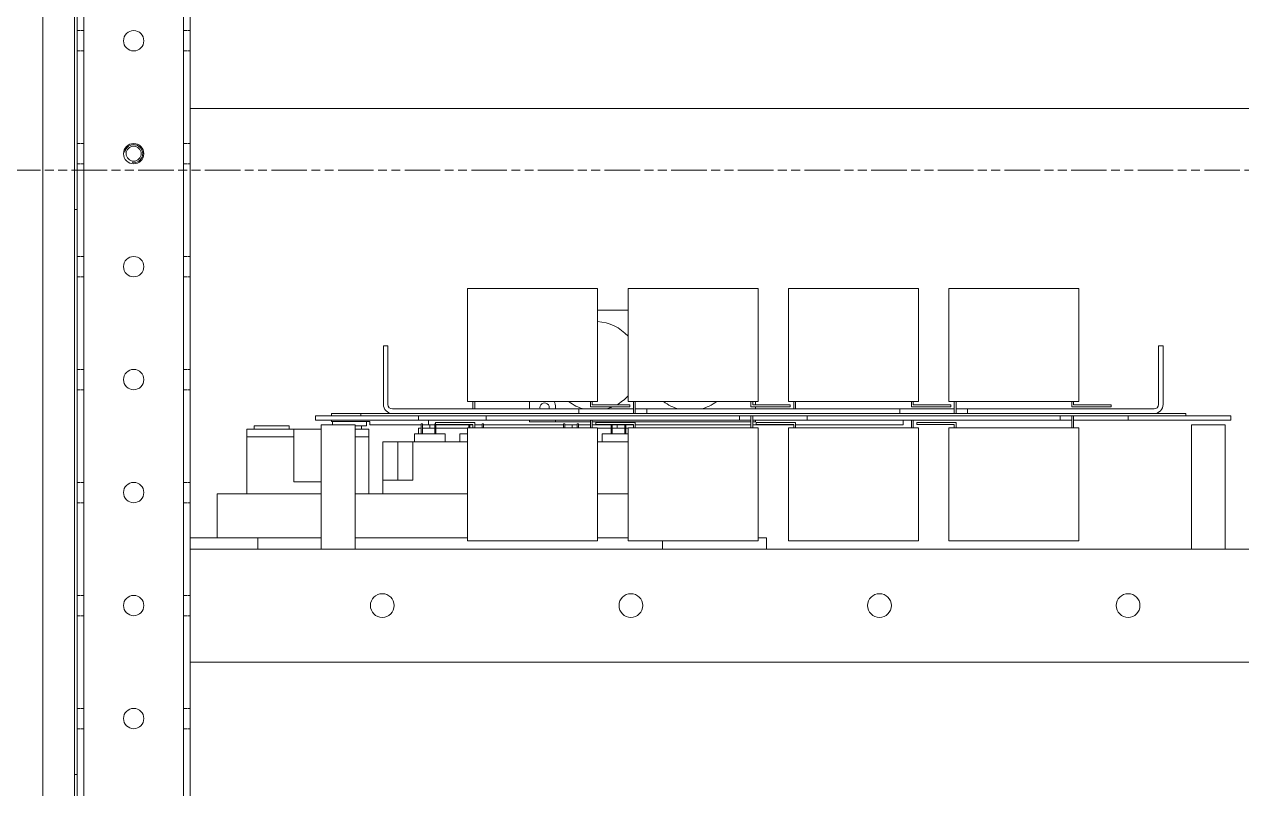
# Model space of a CAD drawing. Header units: millimetres. Extents: x 0 to 5940, y 0 to 4200.
# Drawn here: x 1850 to 2389, y 1165 to 1503 of the extents above; entities that cross this region are included whole.
import ezdxf

# ---------------------------------------------------------------- set-up
doc = ezdxf.new("R2010")
doc.units = ezdxf.units.MM
doc.header["$LTSCALE"] = 10
for name, pattern in [('CHAIN', [0.3543, 0.2362, -0.0295, 0.0591, -0.0295]), ('DASHED', [0.2067, 0.1654, -0.0413]), ('DOUBLE_DASH_CHAIN', [1.2403, 0.6614, -0.0827, 0.1654, -0.0827, 0.1654, -0.0827])]:
    doc.linetypes.add(name, pattern=pattern)
for name, color, linetype, lineweight, true_color in [('가려진 것(ISO)', 2, 'DASHED', 5, 0xffff00), ('가시적인 것(ISO)', 3, 'Continuous', 5, 0x00ff00), ('가시적인 좁은 것(ISO)', 3, 'Continuous', 5, 0x00ff00)]:
    doc.layers.add(name, color=color, linetype=linetype, lineweight=lineweight, true_color=true_color)
doc.layers.add('단면선(ISO)', color=7, linetype='CHAIN', lineweight=5)

# ---------------------------------------------------------------- blocks, each defined once
blk = doc.blocks.new('2dTransSection1')
at = {"layer": '단면선(ISO)', "linetype": 'DOUBLE_DASH_CHAIN', "ltscale": 0.237738}
blk.add_line((163.496, 143.84), (274.82, 143.84), dxfattribs=at)

msp = doc.modelspace()

# ---------------------------------------------------------------- linework, layer by layer
at = {"layer": '가려진 것(ISO)', "ltscale": 0.725689}
for p, q in [((1876.362, 1500.188), (1873.362, 1500.188)), ((1923.362, 1500.188), (1920.362, 1500.188)), ((1876.362, 1491.188), (1873.362, 1491.188)), ((1923.362, 1491.188), (1920.362, 1491.188)), ((1876.362, 1450.188), (1873.362, 1450.188)), ((1923.362, 1450.188), (1920.362, 1450.188)), ((1876.362, 1441.188), (1873.362, 1441.188)), ((1923.362, 1441.188), (1920.362, 1441.188)), ((1876.362, 1400.188), (1873.362, 1400.188)), ((1923.362, 1400.188), (1920.362, 1400.188)), ((1876.362, 1391.188), (1873.362, 1391.188)), ((1923.362, 1391.188), (1920.362, 1391.188)), ((1876.362, 1350.188), (1873.362, 1350.188)), ((1923.362, 1350.188), (1920.362, 1350.188)), ((1876.362, 1341.188), (1873.362, 1341.188)), ((1923.362, 1341.188), (1920.362, 1341.188)), ((1876.362, 1300.188), (1873.362, 1300.188)), ((1923.362, 1300.188), (1920.362, 1300.188)), ((1876.362, 1291.188), (1873.362, 1291.188)), ((1923.362, 1291.188), (1920.362, 1291.188)), ((1876.362, 1250.188), (1873.362, 1250.188)), ((1923.362, 1250.188), (1920.362, 1250.188)), ((1876.362, 1241.188), (1873.362, 1241.188)), ((1923.362, 1241.188), (1920.362, 1241.188)), ((1876.362, 1200.188), (1873.362, 1200.188)), ((1923.362, 1200.188), (1920.362, 1200.188)), ((1876.362, 1191.188), (1873.362, 1191.188)), ((1923.362, 1191.188), (1920.362, 1191.188))]:
    msp.add_line(p, q, dxfattribs=at)
at = {"layer": '가시적인 것(ISO)'}
for p, q in [((1858.212, 935.538), (1858.212, 2301.838)), ((1872.212, 949.538), (1872.212, 2287.838)), ((1920.362, 949.538), (1920.362, 2287.838)), ((1923.362, 2287.838), (1923.362, 949.538)), ((1873.362, 949.538), (1873.362, 2220.688)), ((1876.362, 949.538), (1876.362, 2220.688)), ((2423.362, 1465.688), (1923.362, 1465.688)), ((1873.362, 1420.95), (1872.212, 1420.95)), ((1873.362, 1170.95), (1873.362, 1420.95)), ((2046.112, 1385.988), (2103.612, 1385.988)), ((2046.112, 1335.988), (2046.112, 1385.988)), ((2103.612, 1335.988), (2103.612, 1385.988)), ((2117.112, 1385.988), (2174.612, 1385.988)), ((2117.112, 1335.988), (2117.112, 1385.988)), ((2174.612, 1335.988), (2174.612, 1385.988)), ((2188.112, 1385.988), (2245.612, 1385.988)), ((2188.112, 1335.988), (2188.112, 1385.988)), ((2245.612, 1335.988), (2245.612, 1385.988)), ((2259.112, 1385.988), (2316.612, 1385.988)), ((2259.112, 1335.988), (2259.112, 1385.988)), ((2316.612, 1335.988), (2316.612, 1385.988)), ((2117.112, 1376.474), (2103.612, 1376.474)), ((2008.862, 1355.688), (2008.862, 1360.688)), ((2010.862, 1360.688), (2008.862, 1360.688)), ((2010.862, 1360.688), (2010.862, 1355.688)), ((2353.862, 1360.688), (2351.862, 1360.688)), ((2351.862, 1355.688), (2351.862, 1360.688)), ((2353.862, 1360.688), (2353.862, 1355.688)), ((2008.862, 1355.688), (2008.862, 1334.688)), ((2010.862, 1355.688), (2010.862, 1334.688)), ((2351.862, 1355.688), (2351.862, 1334.688)), ((2353.862, 1334.688), (2353.862, 1355.688)), ((2046.112, 1335.988), (2103.612, 1335.988)), ((2048.462, 1335.988), (2048.462, 1332.688)), ((2049.262, 1332.688), (2049.262, 1335.988)), ((2073.553, 1332.688), (2073.553, 1335.988)), ((2100.462, 1335.988), (2100.462, 1333.688)), ((2101.262, 1334.488), (2101.262, 1335.988)), ((2117.112, 1335.988), (2174.612, 1335.988)), ((2119.462, 1335.988), (2119.462, 1330.688)), ((2120.262, 1330.688), (2120.262, 1335.988)), ((2171.462, 1335.988), (2171.462, 1333.688)), ((2172.262, 1334.488), (2172.262, 1335.988)), ((2173.553, 1334.488), (2173.553, 1335.988)), ((2188.112, 1335.988), (2245.612, 1335.988)), ((2190.462, 1335.988), (2190.462, 1332.688)), ((2191.262, 1332.688), (2191.262, 1335.988)), ((2242.462, 1335.988), (2242.462, 1333.688)), ((2243.262, 1334.488), (2243.262, 1335.988)), ((2259.112, 1335.988), (2316.612, 1335.988)), ((2261.462, 1335.988), (2261.462, 1330.688)), ((2262.262, 1330.688), (2262.262, 1335.988)), ((2313.462, 1335.988), (2313.462, 1333.688)), ((2314.262, 1334.488), (2314.262, 1335.988)), ((1998.862, 1330.688), (1985.862, 1330.688)), ((1985.862, 1329.688), (1985.862, 1330.688)), ((1998.862, 1330.688), (1998.862, 1329.688)), ((1998.862, 1330.688), (2363.862, 1330.688)), ((2095.362, 1332.688), (2012.862, 1332.688)), ((2085.053, 1333.474), (2085.053, 1332.688)), ((2095.362, 1332.688), (2098.362, 1332.688)), ((2095.362, 1330.688), (2095.362, 1332.688)), ((2098.362, 1332.688), (2119.462, 1332.688)), ((2100.462, 1333.688), (2117.862, 1333.688)), ((2117.862, 1334.488), (2101.262, 1334.488)), ((2117.862, 1333.688), (2117.862, 1334.488)), ((2120.262, 1332.688), (2122.362, 1332.688)), ((2122.362, 1332.688), (2125.362, 1332.688)), ((2237.362, 1332.688), (2125.362, 1332.688)), ((2125.362, 1332.688), (2125.362, 1330.688)), ((2171.462, 1333.688), (2188.862, 1333.688)), ((2188.862, 1334.488), (2172.262, 1334.488)), ((2173.553, 1332.688), (2173.553, 1333.688)), ((2188.862, 1333.688), (2188.862, 1334.488)), ((2237.362, 1332.688), (2240.362, 1332.688)), ((2237.362, 1330.688), (2237.362, 1332.688)), ((2240.362, 1332.688), (2261.462, 1332.688)), ((2242.462, 1333.688), (2259.862, 1333.688)), ((2259.862, 1334.488), (2243.262, 1334.488)), ((2259.862, 1333.688), (2259.862, 1334.488)), ((2262.262, 1332.688), (2264.362, 1332.688)), ((2264.362, 1332.688), (2267.362, 1332.688)), ((2267.362, 1332.688), (2267.362, 1330.688)), ((2349.862, 1332.688), (2267.362, 1332.688)), ((2313.462, 1333.688), (2330.862, 1333.688)), ((2330.862, 1334.488), (2314.262, 1334.488)), ((2330.862, 1333.688), (2330.862, 1334.488)), ((2363.862, 1330.688), (2363.862, 1329.688)), ((1951.612, 1325.188), (1951.612, 1323.688)), ((1951.612, 1325.188), (1967.112, 1325.188)), ((1967.112, 1325.188), (1967.112, 1323.688)), ((1978.862, 1329.688), (1983.862, 1329.688)), ((1978.862, 1329.688), (1978.862, 1327.688)), ((1983.862, 1327.688), (1978.862, 1327.688)), ((1996.362, 1325.688), (1981.362, 1325.688)), ((1981.362, 1270.688), (1981.362, 1325.688)), ((1998.862, 1329.688), (1983.862, 1329.688)), ((2024.362, 1327.688), (1983.862, 1327.688)), ((1985.862, 1327.188), (1985.862, 1327.688)), ((1985.862, 1327.188), (2002.862, 1327.188)), ((1986.362, 1325.688), (1986.362, 1327.188)), ((1996.362, 1270.688), (1996.362, 1325.688)), ((1996.362, 1325.188), (1999.112, 1325.188)), ((2363.862, 1329.688), (1998.862, 1329.688)), ((1999.112, 1325.188), (1999.112, 1323.688)), ((1999.112, 1325.188), (2001.362, 1325.188)), ((2001.362, 1325.188), (2001.362, 1327.188)), ((2002.862, 1327.188), (2002.862, 1325.688)), ((2025.612, 1325.688), (2002.862, 1325.688)), ((2024.362, 1327.688), (2024.362, 1329.688)), ((2027.362, 1327.688), (2024.362, 1327.688)), ((2026.112, 1326.088), (2025.612, 1326.088)), ((2025.612, 1325.088), (2025.612, 1326.088)), ((2025.612, 1321.688), (2025.612, 1325.088)), ((2026.112, 1326.088), (2026.112, 1325.088)), ((2028.862, 1325.688), (2026.112, 1325.688)), ((2026.112, 1321.688), (2026.112, 1325.088)), ((2051.362, 1327.688), (2027.362, 1327.688)), ((2028.862, 1325.688), (2028.862, 1327.688)), ((2031.612, 1325.688), (2028.862, 1325.688)), ((2029.362, 1324.188), (2029.362, 1325.688)), ((2031.862, 1326.088), (2031.612, 1326.088)), ((2031.612, 1325.088), (2031.612, 1326.088)), ((2031.612, 1321.688), (2031.612, 1325.088)), ((2049.262, 1326.688), (2031.862, 1326.688)), ((2031.862, 1326.688), (2031.862, 1325.888)), ((2031.862, 1325.888), (2048.462, 1325.888)), ((2032.112, 1325.888), (2032.112, 1325.088)), ((2046.612, 1325.688), (2032.112, 1325.688)), ((2032.112, 1321.688), (2032.112, 1325.088)), ((2046.612, 1325.088), (2046.612, 1325.888)), ((2046.612, 1324.388), (2046.612, 1325.088)), ((2047.112, 1325.888), (2047.112, 1325.088)), ((2048.462, 1325.688), (2047.112, 1325.688)), ((2047.112, 1324.388), (2047.112, 1325.088)), ((2048.462, 1325.888), (2048.462, 1324.388)), ((2049.262, 1324.388), (2049.262, 1326.688)), ((2052.612, 1325.688), (2049.262, 1325.688)), ((2049.362, 1324.388), (2049.362, 1325.688)), ((2054.362, 1327.688), (2051.362, 1327.688)), ((2053.112, 1326.088), (2052.612, 1326.088)), ((2052.612, 1325.088), (2052.612, 1326.088)), ((2052.612, 1324.388), (2052.612, 1325.088)), ((2053.112, 1326.088), (2053.112, 1325.088)), ((2088.612, 1325.688), (2053.112, 1325.688)), ((2053.112, 1324.388), (2053.112, 1325.088)), ((2054.362, 1329.688), (2054.362, 1327.688)), ((2166.362, 1327.688), (2054.362, 1327.688)), ((2073.553, 1326.974), (2073.553, 1327.688)), ((2085.053, 1326.974), (2073.553, 1326.974)), ((2085.053, 1327.688), (2085.053, 1326.974)), ((2085.053, 1326.974), (2100.462, 1326.974)), ((2089.112, 1326.088), (2088.612, 1326.088)), ((2088.612, 1325.088), (2088.612, 1326.088)), ((2088.612, 1324.388), (2088.612, 1325.088)), ((2089.112, 1326.088), (2089.112, 1325.088)), ((2094.612, 1325.688), (2089.112, 1325.688)), ((2089.112, 1324.388), (2089.112, 1325.088)), ((2092.362, 1324.388), (2092.362, 1325.688)), ((2095.112, 1326.088), (2094.612, 1326.088)), ((2094.612, 1325.088), (2094.612, 1326.088)), ((2094.612, 1324.388), (2094.612, 1325.088)), ((2095.112, 1326.088), (2095.112, 1325.088)), ((2100.462, 1325.688), (2095.112, 1325.688)), ((2095.112, 1324.388), (2095.112, 1325.088)), ((2100.462, 1327.688), (2100.462, 1324.388)), ((2101.262, 1324.388), (2101.262, 1327.688)), ((2101.262, 1326.974), (2171.462, 1326.974)), ((2109.612, 1325.688), (2101.262, 1325.688)), ((2120.262, 1326.688), (2102.862, 1326.688)), ((2102.862, 1326.688), (2102.862, 1325.888)), ((2102.862, 1325.888), (2119.462, 1325.888)), ((2109.612, 1325.088), (2109.612, 1325.888)), ((2109.612, 1321.688), (2109.612, 1325.088)), ((2110.112, 1325.888), (2110.112, 1325.088)), ((2115.612, 1325.688), (2110.112, 1325.688)), ((2110.112, 1321.688), (2110.112, 1325.088)), ((2112.362, 1324.188), (2112.362, 1325.688)), ((2115.612, 1325.088), (2115.612, 1325.888)), ((2115.612, 1321.688), (2115.612, 1325.088)), ((2116.112, 1325.888), (2116.112, 1325.088)), ((2119.462, 1325.688), (2116.112, 1325.688)), ((2116.112, 1321.688), (2116.112, 1325.088)), ((2119.462, 1325.888), (2119.462, 1324.388)), ((2120.262, 1324.388), (2120.262, 1326.688)), ((2171.462, 1325.688), (2120.262, 1325.688)), ((2166.362, 1327.688), (2166.362, 1329.688)), ((2169.362, 1327.688), (2166.362, 1327.688)), ((2171.462, 1327.688), (2169.362, 1327.688)), ((2171.462, 1329.688), (2171.462, 1324.388)), ((2172.262, 1324.388), (2172.262, 1329.688)), ((2193.362, 1327.688), (2172.262, 1327.688)), ((2172.262, 1326.974), (2173.553, 1326.974)), ((2190.462, 1325.688), (2172.262, 1325.688)), ((2173.553, 1326.974), (2173.553, 1327.688)), ((2191.262, 1326.688), (2173.862, 1326.688)), ((2173.862, 1326.688), (2173.862, 1325.888)), ((2173.862, 1325.888), (2190.462, 1325.888)), ((2190.462, 1325.888), (2190.462, 1324.388)), ((2191.262, 1324.388), (2191.262, 1326.688)), ((2238.862, 1325.688), (2191.262, 1325.688)), ((2196.362, 1327.688), (2193.362, 1327.688)), ((2196.362, 1329.688), (2196.362, 1327.688)), ((2308.362, 1327.688), (2196.362, 1327.688)), ((2238.862, 1325.688), (2238.862, 1327.688)), ((2242.462, 1327.688), (2242.462, 1324.388)), ((2243.262, 1324.388), (2243.262, 1327.688)), ((2262.262, 1326.688), (2244.862, 1326.688)), ((2244.862, 1326.688), (2244.862, 1325.888)), ((2244.862, 1325.888), (2261.462, 1325.888)), ((2261.462, 1325.888), (2261.462, 1324.388)), ((2262.262, 1324.388), (2262.262, 1326.688)), ((2308.362, 1327.688), (2308.362, 1329.688)), ((2311.362, 1327.688), (2308.362, 1327.688)), ((2313.462, 1327.688), (2311.362, 1327.688)), ((2313.462, 1329.688), (2313.462, 1324.388)), ((2314.262, 1324.388), (2314.262, 1329.688)), ((2335.362, 1327.688), (2314.262, 1327.688)), ((2338.362, 1327.688), (2335.362, 1327.688)), ((2338.362, 1329.688), (2338.362, 1327.688)), ((2378.862, 1327.688), (2338.362, 1327.688)), ((2378.862, 1329.688), (2363.862, 1329.688)), ((2381.362, 1325.688), (2366.362, 1325.688)), ((2366.362, 1325.688), (2366.362, 1270.688)), ((2378.862, 1329.688), (2383.862, 1329.688)), ((2383.862, 1327.688), (2378.862, 1327.688)), ((2381.362, 1325.688), (2381.362, 1270.688)), ((2383.862, 1327.688), (2383.862, 1329.688)), ((1969.212, 1323.688), (1948.362, 1323.688)), ((1948.362, 1320.388), (1948.362, 1323.688)), ((1969.212, 1320.388), (1948.362, 1320.388)), ((1948.362, 1295.188), (1948.362, 1320.388)), ((1981.362, 1323.688), (1969.212, 1323.688)), ((1969.212, 1323.688), (1969.212, 1320.388)), ((1969.212, 1300.388), (1969.212, 1320.388)), ((2002.362, 1323.688), (1996.362, 1323.688)), ((2002.362, 1320.388), (1996.362, 1320.388)), ((2002.362, 1323.688), (2002.362, 1320.388)), ((2002.362, 1295.188), (2002.362, 1320.388)), ((2024.112, 1321.688), (2022.612, 1321.688)), ((2022.612, 1318.188), (2022.612, 1321.688)), ((2024.112, 1321.688), (2034.612, 1321.688)), ((2025.362, 1324.188), (2024.362, 1324.188)), ((2024.362, 1321.688), (2024.362, 1324.188)), ((2025.362, 1324.188), (2025.612, 1324.188)), ((2026.112, 1324.188), (2031.612, 1324.188)), ((2032.112, 1324.188), (2046.112, 1324.188)), ((2036.112, 1321.688), (2034.612, 1321.688)), ((2036.112, 1318.188), (2036.112, 1321.688)), ((2044.112, 1321.688), (2042.612, 1321.688)), ((2042.612, 1318.188), (2042.612, 1321.688)), ((2044.112, 1321.688), (2046.112, 1321.688)), ((2046.112, 1324.388), (2046.112, 1274.388)), ((2103.612, 1324.388), (2046.112, 1324.388)), ((2103.612, 1324.388), (2103.612, 1274.388)), ((2103.612, 1324.188), (2109.612, 1324.188)), ((2107.112, 1321.688), (2105.612, 1321.688)), ((2105.612, 1318.188), (2105.612, 1321.688)), ((2107.112, 1321.688), (2117.112, 1321.688)), ((2110.112, 1324.188), (2115.612, 1324.188)), ((2116.112, 1324.188), (2116.362, 1324.188)), ((2117.112, 1324.188), (2116.362, 1324.188)), ((2117.112, 1324.388), (2117.112, 1274.388)), ((2174.612, 1324.388), (2117.112, 1324.388)), ((2174.612, 1324.388), (2174.612, 1274.388)), ((2188.112, 1324.388), (2188.112, 1274.388)), ((2245.612, 1324.388), (2188.112, 1324.388)), ((2245.612, 1324.388), (2245.612, 1274.388)), ((2259.112, 1324.388), (2259.112, 1274.388)), ((2316.612, 1324.388), (2259.112, 1324.388)), ((2316.612, 1324.388), (2316.612, 1274.388)), ((2008.662, 1301.188), (2008.662, 1318.188)), ((2008.662, 1318.188), (2015.182, 1318.188)), ((2015.182, 1318.188), (2021.912, 1318.188)), ((2015.182, 1318.188), (2015.182, 1301.188)), ((2021.912, 1318.188), (2021.912, 1301.188)), ((2021.912, 1318.188), (2046.112, 1318.188)), ((2103.612, 1318.188), (2117.112, 1318.188)), ((2008.662, 1308.14), (2008.562, 1308.14)), ((2008.662, 1308.066), (2008.562, 1308.066)), ((2008.562, 1308.066), (2008.562, 1306.146)), ((2008.662, 1306.146), (2008.562, 1306.146)), ((2008.562, 1306.146), (2008.562, 1305.769)), ((2008.562, 1305.769), (2008.562, 1304.566)), ((2008.662, 1305.769), (2008.562, 1305.769)), ((2008.662, 1304.566), (2008.562, 1304.566)), ((2008.662, 1304.492), (2008.562, 1304.492)), ((1981.362, 1300.388), (1969.212, 1300.388)), ((2008.662, 1301.188), (2008.662, 1295.188)), ((2008.662, 1301.188), (2013.662, 1301.188)), ((2021.912, 1301.188), (2013.662, 1301.188)), ((1935.362, 1295.188), (1935.362, 1275.688)), ((1935.362, 1295.188), (1981.362, 1295.188)), ((1996.362, 1295.188), (2046.112, 1295.188)), ((2103.612, 1295.188), (2117.112, 1295.188)), ((1923.362, 1275.688), (1953.362, 1275.688)), ((1981.362, 1275.688), (1935.362, 1275.688)), ((1953.362, 1275.688), (1953.362, 1270.688)), ((2046.112, 1275.688), (1996.362, 1275.688)), ((2103.612, 1274.388), (2046.112, 1274.388)), ((2117.112, 1275.688), (2103.612, 1275.688)), ((2174.612, 1274.388), (2117.112, 1274.388)), ((2132.362, 1270.688), (2132.362, 1274.388)), ((2174.612, 1275.688), (2178.362, 1275.688)), ((2178.362, 1275.688), (2178.362, 1270.688)), ((2245.612, 1274.388), (2188.112, 1274.388)), ((2316.612, 1274.388), (2259.112, 1274.388)), ((1923.362, 1270.688), (2423.362, 1270.688)), ((2423.362, 1220.688), (1923.362, 1220.688)), ((1873.362, 1170.95), (1872.212, 1170.95))]:
    msp.add_line(p, q, dxfattribs=at)
for centre, radius in [((1898.362, 1495.688), 4.5), ((1898.362, 1445.688), 4.5), ((1898.362, 1445.688), 3.323), ((1898.362, 1395.688), 4.5), ((1898.362, 1345.688), 4.5), ((1898.362, 1295.688), 4.5), ((1898.362, 1245.688), 4.5), ((2008.362, 1245.688), 5.25), ((2118.362, 1245.688), 5.25), ((2228.362, 1245.688), 5.25), ((2338.362, 1245.688), 5.25), ((1898.362, 1195.688), 4.5)]:
    msp.add_circle(centre, radius, dxfattribs=at)
for centre, radius, start, end in [((2102.553, 1351.724), 19.65, 42.19128, 86.91119), ((2080.053, 1333.474), 5, 0, 30.18099), ((2102.553, 1351.724), 19.65, 233.20955, 255.64315), ((2102.553, 1351.724), 19.65, 298.6975, 317.80872), ((2144.553, 1351.724), 19.65, 233.20955, 255.64315), ((2144.553, 1351.724), 19.65, 284.35685, 306.79045), ((2012.862, 1334.688), 4, 180, 270), ((2012.862, 1334.688), 2, 180, 270), ((2080.153, 1333.324), 2.1, 342.36114, 197.63886), ((2102.553, 1351.724), 19.65, 284.35685, 293.38196), ((2349.862, 1334.688), 4, 270, 0), ((2349.862, 1334.688), 2, 270, 0)]:
    msp.add_arc(centre, radius, start, end, dxfattribs=at)
for points in [[(2008.562, 1308.14), (2008.562, 1308.11), (2008.562, 1308.066)], [(2008.562, 1304.566), (2008.562, 1304.522), (2008.562, 1304.492)]]:
    msp.add_open_spline(points, degree=2, dxfattribs=at)
at = {"layer": '가시적인 좁은 것(ISO)'}
msp.add_arc((1898.362, 1445.688), 4, 260, 170, dxfattribs=at)

# ---------------------------------------------------------------- block references
at = {"layer": '단면선(ISO)', "xscale": 10, "yscale": 10, "zscale": 10}
msp.add_blockref('2dTransSection1', (0, 0), dxfattribs=at)

doc.saveas('drawing.dxf')
